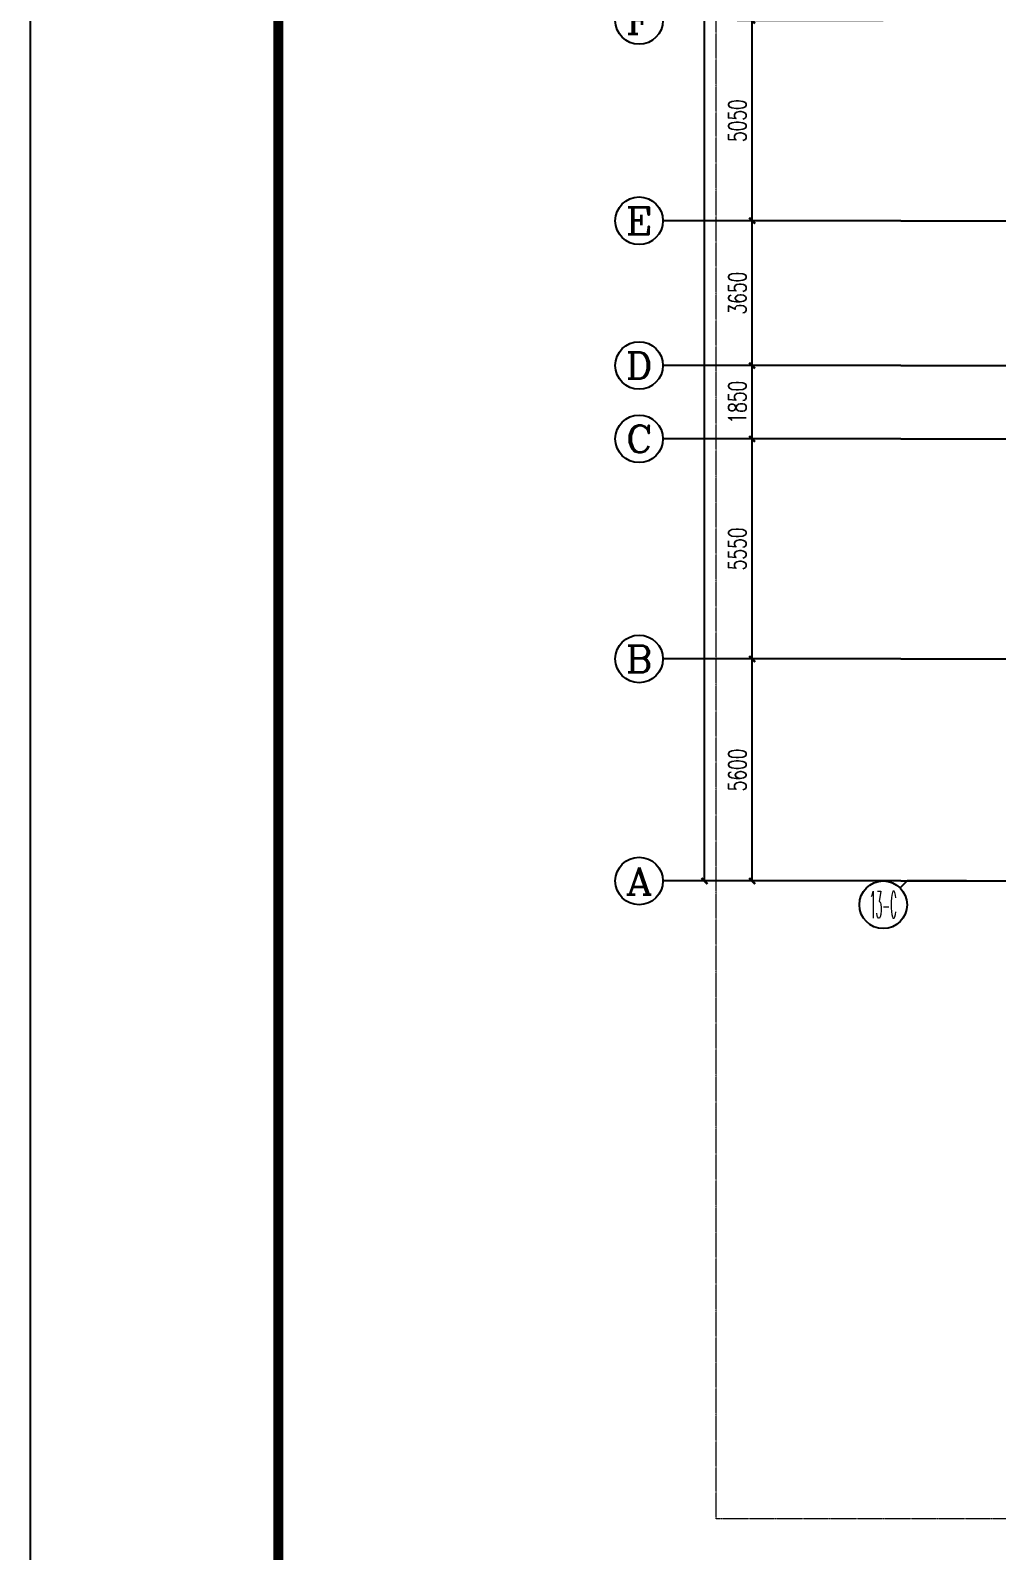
# Model space of a CAD drawing. Extents: x 290727 to 13733020, y 1731457 to 3643100.
# Drawn here: x 473284 to 497639, y 2124793 to 2163130 of the extents above; entities that cross this region are included whole.
import ezdxf
from ezdxf.enums import TextEntityAlignment as Align

# ---------------------------------------------------------------- set-up
doc = ezdxf.new("R2010")
doc.units = 0
doc.header["$LTSCALE"] = 10
doc.linetypes.add('ACAD_ISO05W100', pattern=[33, 24, -3, 0, -3, 0, -3])
doc.linetypes.add('DOTE', pattern=[2.42, 2, -0.2, 0.02, -0.2])
doc.layers.get('0').update_dxf_attribs({"linetype": 'CONTINUOUS'})
for name, color, linetype in [('-0 图签', 7, 'CONTINUOUS'), ('AXIS', 3, 'CONTINUOUS'), ('AXIS_TEXT', 7, 'CONTINUOUS'), ('DOTE', 8, 'DOTE'), ('作业图', 4, 'CONTINUOUS'), ('文字', 4, 'CONTINUOUS')]:
    doc.layers.add(name, color=color, linetype=linetype)
doc.layers.add('VHSoft_boundary', color=5, linetype='CONTINUOUS', plot=False)
doc.layers.add('用地红线', color=1, linetype='CONTINUOUS', lineweight=13)
doc.layers.get('0').off()
doc.styles.add('_TCH_AXIS', font='COMPLEX', dxfattribs={"bigfont": 'GBCBIG'})
doc.styles.add('_TCH_DIM_T3', font='SIMPLEX', dxfattribs={"width": 0.705882, "bigfont": 'GBCBIG'})
doc.styles.add('COMPLEX', font='COMPLEX')
doc.dimstyles.new('_TCH_ARCH&&150', dxfattribs={"dimtxt": 446.25, "dimasz": 150, "dimexe": 375, "dimexo": 450, "dimgap": 150, "dimtad": 1, "dimdec": 0, "dimzin": 0, "dimdsep": 46, "dimtxsty": '_TCH_DIM_T3', "dimblk": 'ARCHTICK', "dimcen": 0.09, "dimclrt": 7, "dimazin": 2, "dimtfac": 1, "dimtdec": 0, "dimtix": 1, "dimtmove": 2, "dimatfit": 3, "dimfxl": 1, "dimtolj": 1, "dimtzin": 0, "dimarcsym": 0})

# ---------------------------------------------------------------- blocks, each defined once
blk = doc.blocks.new('vhtemplate_标准图框_A0')
at = {"layer": '-0 图签', "linetype": 'Continuous'}
blk.add_lwpolyline([(0, 841), (1189, 841), (1189, 0), (0, 0)], close=True, dxfattribs=at)
at = {"layer": '-0 图签', "linetype": 'Continuous', "const_width": 1}
blk.add_lwpolyline([(25, 831), (1179, 831), (1179, 10), (25, 10)], close=True, dxfattribs=at)
at = {"layer": 'VHSoft_boundary'}
blk.add_lwpolyline([(0, 841), (1189, 841), (1189, 0), (0, 0)], close=True, dxfattribs=at)
blk = doc.blocks.new('_AXISO')
blk.add_circle((0, 0), 0.5)
at = {"layer": 'AXIS_TEXT', "style": 'COMPLEX', "width": 1.041667}
blk.add_attdef('A', text='', height=0.56, dxfattribs=at).set_placement((-0.25, -0.28), (0.25, -0.28), align=Align.FIT)
blk = doc.blocks.new('_ArchTick')
at = {"color": 0, "linetype": 'ByBlock', "const_width": 0.4}
blk.add_lwpolyline([(-0.5, -0.5), (0.5, 0.5)], dxfattribs=at)
blk = doc.blocks.new('*D55')
at = {"layer": 'AXIS', "color": 0, "linetype": 'Continuous', "lineweight": -2, "transparency": 16777216}
for p, q in [((9849, 117142), (4974, 117142)), ((5349, 15242), (5349, 117142)), ((9849, 15242), (4974, 15242))]:
    blk.add_line(p, q, dxfattribs=at)
at = {"layer": 'AXIS', "color": 0, "linetype": 'Continuous', "lineweight": -2, "transparency": 16777216, "xscale": 150, "yscale": 150, "zscale": 150}
for p, rotation in [((5349, 117142), 90), ((5349, 15242), 270)]:
    blk.add_blockref('_ArchTick', p, dxfattribs=dict(at, rotation=rotation))
at = {"layer": 'AXIS', "color": 7, "linetype": 'Continuous', "transparency": 16777216, "insert": (4976, 66192), "char_height": 446.2, "attachment_point": 5, "rotation": 90, "style": '_TCH_DIM_T3'}
blk.add_mtext('\\A1;101900', dxfattribs=at)
blk = doc.blocks.new('*D56')
at = {"layer": 'AXIS', "color": 0, "linetype": 'Continuous', "lineweight": -2, "transparency": 16777216}
for p, q in [((9849, 20842), (6174, 20842)), ((6549, 15242), (6549, 20842)), ((9849, 15242), (6174, 15242))]:
    blk.add_line(p, q, dxfattribs=at)
at = {"layer": 'AXIS', "color": 0, "linetype": 'Continuous', "lineweight": -2, "transparency": 16777216, "xscale": 150, "yscale": 150, "zscale": 150}
for p, rotation in [((6549, 20842), 90), ((6549, 15242), 270)]:
    blk.add_blockref('_ArchTick', p, dxfattribs=dict(at, rotation=rotation))
at = {"layer": 'AXIS', "color": 7, "linetype": 'Continuous', "transparency": 16777216, "insert": (6176, 18042), "char_height": 446.2, "attachment_point": 5, "rotation": 90, "style": '_TCH_DIM_T3'}
blk.add_mtext('\\A1;5600', dxfattribs=at)
blk = doc.blocks.new('*D57')
at = {"layer": 'AXIS', "color": 0, "linetype": 'Continuous', "lineweight": -2, "transparency": 16777216}
for p, q in [((9849, 26392), (6174, 26392)), ((6549, 20842), (6549, 26392)), ((9849, 20842), (6174, 20842))]:
    blk.add_line(p, q, dxfattribs=at)
at = {"layer": 'AXIS', "color": 0, "linetype": 'Continuous', "lineweight": -2, "transparency": 16777216, "xscale": 150, "yscale": 150, "zscale": 150}
for p, rotation in [((6549, 26392), 90), ((6549, 20842), 270)]:
    blk.add_blockref('_ArchTick', p, dxfattribs=dict(at, rotation=rotation))
at = {"layer": 'AXIS', "color": 7, "linetype": 'Continuous', "transparency": 16777216, "insert": (6176, 23617), "char_height": 446.2, "attachment_point": 5, "rotation": 90, "style": '_TCH_DIM_T3'}
blk.add_mtext('\\A1;5550', dxfattribs=at)
blk = doc.blocks.new('*D58')
at = {"layer": 'AXIS', "color": 0, "linetype": 'Continuous', "lineweight": -2, "transparency": 16777216}
for p, q in [((9849, 28242), (6174, 28242)), ((6549, 26392), (6549, 28242)), ((9849, 26392), (6174, 26392))]:
    blk.add_line(p, q, dxfattribs=at)
at = {"layer": 'AXIS', "color": 0, "linetype": 'Continuous', "lineweight": -2, "transparency": 16777216, "xscale": 150, "yscale": 150, "zscale": 150}
for p, rotation in [((6549, 28242), 90), ((6549, 26392), 270)]:
    blk.add_blockref('_ArchTick', p, dxfattribs=dict(at, rotation=rotation))
at = {"layer": 'AXIS', "color": 7, "linetype": 'Continuous', "transparency": 16777216, "insert": (6176, 27317), "char_height": 446.2, "attachment_point": 5, "rotation": 90, "style": '_TCH_DIM_T3'}
blk.add_mtext('\\A1;1850', dxfattribs=at)
blk = doc.blocks.new('*D59')
at = {"layer": 'AXIS', "color": 0, "linetype": 'Continuous', "lineweight": -2, "transparency": 16777216}
for p, q in [((9849, 31892), (6174, 31892)), ((6549, 28242), (6549, 31892)), ((9849, 28242), (6174, 28242))]:
    blk.add_line(p, q, dxfattribs=at)
at = {"layer": 'AXIS', "color": 0, "linetype": 'Continuous', "lineweight": -2, "transparency": 16777216, "xscale": 150, "yscale": 150, "zscale": 150}
for p, rotation in [((6549, 31892), 90), ((6549, 28242), 270)]:
    blk.add_blockref('_ArchTick', p, dxfattribs=dict(at, rotation=rotation))
at = {"layer": 'AXIS', "color": 7, "linetype": 'Continuous', "transparency": 16777216, "insert": (6176, 30067), "char_height": 446.2, "attachment_point": 5, "rotation": 90, "style": '_TCH_DIM_T3'}
blk.add_mtext('\\A1;3650', dxfattribs=at)
blk = doc.blocks.new('*D60')
at = {"layer": 'AXIS', "color": 0, "linetype": 'Continuous', "lineweight": -2, "transparency": 16777216}
for p, q in [((9849, 36942), (6174, 36942)), ((6549, 31892), (6549, 36942)), ((9849, 31892), (6174, 31892))]:
    blk.add_line(p, q, dxfattribs=at)
at = {"layer": 'AXIS', "color": 0, "linetype": 'Continuous', "lineweight": -2, "transparency": 16777216, "xscale": 150, "yscale": 150, "zscale": 150}
for p, rotation in [((6549, 36942), 90), ((6549, 31892), 270)]:
    blk.add_blockref('_ArchTick', p, dxfattribs=dict(at, rotation=rotation))
at = {"layer": 'AXIS', "color": 7, "linetype": 'Continuous', "transparency": 16777216, "insert": (6176, 34417), "char_height": 446.2, "attachment_point": 5, "rotation": 90, "style": '_TCH_DIM_T3'}
blk.add_mtext('\\A1;5050', dxfattribs=at)
blk = doc.blocks.new('A$C26CF02E8')
at = {"layer": '用地红线', "color": 1, "linetype": 'ACAD_ISO05W100', "ltscale": 0.1}
blk.add_lwpolyline([(15026, 140864), (243102, 140866), (258103, 125865), (258104, 39), (205527, 36), (8170, 25), (26, 25), (26, 10201), (25, 125862)], close=True, dxfattribs=at)
blk = doc.blocks.new('A$C55C93FC2')
at = {"layer": 'AXIS', "linetype": 'Continuous'}
for p, q in [((10299.5, 31892.4), (4299.5, 31892.4)), ((10299.5, 28242.4), (4299.5, 28242.4)), ((10299.5, 26392.4), (4299.5, 26392.4)), ((10299.5, 20842.4), (4299.5, 20842.4)), ((10299.5, 15242.4), (4299.5, 15242.4))]:
    blk.add_line(p, q, dxfattribs=at)
at = {"layer": 'DOTE', "linetype": 'DOTE', "ltscale": 150}
for p, q in [((10299.5, 31892.4), (252290.8, 31892.4)), ((10299.5, 28242.4), (252290.8, 28242.4)), ((10299.5, 26392.4), (252290.8, 26392.4)), ((10299.5, 20842.4), (46084.1, 20842.4)), ((10299.5, 15242.4), (252290.8, 15242.4))]:
    blk.add_line(p, q, dxfattribs=at)
at = {"layer": 'AXIS', "linetype": 'Continuous'}
ref = blk.add_blockref('_AXISO', (3699.5, 36942.4), dxfattribs=dict(at, xscale=1200, yscale=1200, zscale=1200))
ref.add_attrib('A', 'F', dxfattribs={"layer": 'AXIS_TEXT', "linetype": 'Continuous', "height": 678.8, "style": '_TCH_AXIS', "width": 1.3125}).set_placement((3360, 36602.9), (4038.9, 36602.9), align=Align.FIT)
ref = blk.add_blockref('_AXISO', (3699.5, 31892.4), dxfattribs=dict(at, xscale=1200, yscale=1200, zscale=1200))
ref.add_attrib('A', 'E', dxfattribs={"layer": 'AXIS_TEXT', "linetype": 'Continuous', "height": 678.8, "style": '_TCH_AXIS', "width": 1.3125}).set_placement((3360, 31552.9), (4038.9, 31552.9), align=Align.FIT)
ref = blk.add_blockref('_AXISO', (3699.5, 28242.4), dxfattribs=dict(at, xscale=1200, yscale=1200, zscale=1200))
ref.add_attrib('A', 'D', dxfattribs={"layer": 'AXIS_TEXT', "linetype": 'Continuous', "height": 678.8, "style": '_TCH_AXIS', "width": 1.235294}).set_placement((3360, 27902.9), (4038.9, 27902.9), align=Align.FIT)
ref = blk.add_blockref('_AXISO', (3699.5, 26392.4), dxfattribs=dict(at, xscale=1200, yscale=1200, zscale=1200))
ref.add_attrib('A', 'C', dxfattribs={"layer": 'AXIS_TEXT', "linetype": 'Continuous', "height": 678.8, "style": '_TCH_AXIS', "width": 1.4}).set_placement((3360, 26052.9), (4038.9, 26052.9), align=Align.FIT)
ref = blk.add_blockref('_AXISO', (3699.5, 20842.4), dxfattribs=dict(at, xscale=1200, yscale=1200, zscale=1200))
ref.add_attrib('A', 'B', dxfattribs={"layer": 'AXIS_TEXT', "linetype": 'Continuous', "height": 678.8, "style": '_TCH_AXIS', "width": 1.235294}).set_placement((3360, 20502.9), (4038.9, 20502.9), align=Align.FIT)
ref = blk.add_blockref('_AXISO', (3699.5, 15242.4), dxfattribs=dict(at, xscale=1200, yscale=1200, zscale=1200))
ref.add_attrib('A', 'A', dxfattribs={"layer": 'AXIS_TEXT', "linetype": 'Continuous', "height": 678.8, "style": '_TCH_AXIS', "width": 1.166667}).set_placement((3360, 14902.9), (4038.9, 14902.9), align=Align.FIT)
for p1, p2, distance, picture, middle in [((10299.5, 15242.4), (10299.5, 117142.4), 4950, '*D55', (4976.3, 66192.4)), ((10299.5, 31892.4), (10299.5, 36942.4), 3750, '*D60', (6176.3, 34417.4)), ((10299.5, 28242.4), (10299.5, 31892.4), 3750, '*D59', (6176.3, 30067.4)), ((10299.5, 26392.4), (10299.5, 28242.4), 3750, '*D58', (6176.3, 27317.4)), ((10299.5, 20842.4), (10299.5, 26392.4), 3750, '*D57', (6176.3, 23617.4)), ((10299.5, 15242.4), (10299.5, 20842.4), 3750, '*D56', (6176.3, 18042.4))]:
    dim = blk.add_aligned_dim(p1=p1, p2=p2, distance=distance, dimstyle='_TCH_ARCH&&150', dxfattribs=at)
    dim.commit()
    dim.dimension.update_dxf_attribs({"geometry": picture, "text_midpoint": middle})
blk = doc.blocks.new('车库建筑作业图')
at = {"layer": 'AXIS'}
for p in [(495206, 2141504), (496881, 2141680)]:
    blk.add_line(p, (495381, 2141680), dxfattribs=at)
at = {"layer": 'DOTE', "ltscale": 150}
blk.add_line((495862, 2141680), (529133, 2141680), dxfattribs=at)
at = {"layer": '用地红线', "color": 1, "linetype": 'ACAD_ISO05W100', "ltscale": 0.1}
blk.add_lwpolyline([(505574, 2266429), (733650, 2266431), (748651, 2251430), (748652, 2125604), (696075, 2125601), (498718, 2125590), (490574, 2125590), (490574, 2135766), (490573, 2251427)], close=True, dxfattribs=at)
at = {"layer": 'AXIS'}
ref = blk.add_blockref('_AXISO', (494781, 2141080), dxfattribs=dict(at, xscale=1200, yscale=1200, zscale=1200))
ref.add_attrib('A', '13-C', dxfattribs={"layer": 'AXIS_TEXT', "height": 678.8, "style": '_TCH_AXIS', "width": 0.28}).set_placement((494442, 2140740), (495121, 2140740), align=Align.FIT)
at = {"layer": '文字', "linetype": 'Continuous'}
for name, p in [('A$C26CF02E8', (490548, 2125565)), ('A$C55C93FC2', (484928, 2126437))]:
    blk.add_blockref(name, p, dxfattribs=at)

msp = doc.modelspace()

# ---------------------------------------------------------------- block references
at = {"layer": '作业图', "linetype": 'Continuous'}
msp.add_blockref('车库建筑作业图', (0, 0), dxfattribs=at)
at = {"layer": '文字', "linetype": 'Continuous', "xscale": 250, "yscale": 250, "zscale": 250}
msp.add_blockref('vhtemplate_标准图框_A0', (473284, 2086456), dxfattribs=at)

doc.saveas('drawing.dxf')
